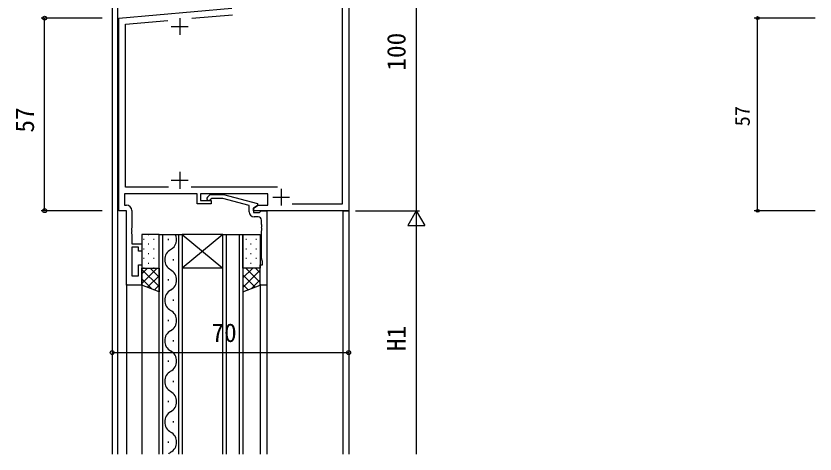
# Model space of a CAD drawing. Units: millimetres, scale not verified. Extents: x -793 to 793, y -564 to 564.
# Drawn here: x -384.6 to -148, y -297.7 to -168.1 of the extents above; entities that cross this region are included whole.
import ezdxf
from ezdxf.enums import TextEntityAlignment as Align

# ---------------------------------------------------------------- set-up
doc = ezdxf.new("R2010")
doc.units = ezdxf.units.MM
doc.header["$LTSCALE"] = 4
for name, color, linetype in [('0-2_YKK_11', 7, 'Continuous'), ('0-3_YKK_12', 2, 'Continuous'), ('0-4_YKK_13', 4, 'Continuous'), ('0-6_YKK_D', 6, 'Continuous')]:
    doc.layers.add(name, color=color, linetype=linetype)
doc.styles.add('ＭＳ ゴシック', font='')
doc.styles.get('ＭＳ ゴシック').set_extended_font_data('MS Gothic')

msp = doc.modelspace()

# ---------------------------------------------------------------- linework, layer by layer
at = {"layer": '0-2_YKK_11'}
for p, q in [((-332.511, -168.759), (-320.444, -167.703)), ((-336.084, -168.709), (-336.084, -173.709)), ((-338.584, -171.209), (-333.584, -171.209)), ((-336.084, -214.209), (-336.084, -219.209)), ((-338.584, -216.709), (-333.584, -216.709)), ((-307.146, -218.779), (-332.733, -218.779)), ((-306.084, -219.209), (-306.084, -224.209)), ((-308.584, -221.709), (-303.584, -221.709)), ((-312.914, -227.509), (-314.084, -227.509))]:
    msp.add_line(p, q, dxfattribs=at)
for points in [[(-286.084, -125.709), (-286.084, -225.709), (-314.284, -225.709), (-314.284, -224.909), (-312.846, -224.079), (-309.984, -224.079), (-309.984, -220.709), (-329.984, -220.709), (-329.984, -222.709), (-326.784, -222.709), (-326.784, -223.709), (-330.984, -223.709), (-330.984, -220.709), (-352.454, -220.709), (-352.454, -224.079), (-351.854, -224.079)], [(-299.854, -151.839), (-299.854, -145.839), (-288.014, -145.839), (-288.014, -223.779), (-302.844, -223.779)], [(-350.254, -225.679), (-350.254, -230.751), (-350.374, -230.934), (-350.374, -231.484), (-350.254, -231.667), (-350.254, -231.751), (-350.374, -231.934), (-350.374, -232.484), (-350.254, -232.667), (-350.254, -235.509), (-347.284, -235.509), (-347.284, -237.709), (-348.284, -237.709), (-348.284, -236.509), (-350.254, -236.509), (-350.254, -245.009), (-348.284, -245.009), (-348.284, -241.709), (-347.284, -241.709), (-347.284, -247.709), (-351.884, -247.709), (-351.884, -225.709), (-354.084, -225.709), (-354.084, -168.709), (-320.66, -165.785)], [(-339.434, -218.779), (-352.154, -218.779), (-352.154, -170.478), (-339.579, -169.377)], [(-327.908, -221.685), (-327.132, -220.909), (-323.187, -220.909), (-313.084, -223.616), (-313.084, -224.216), (-314.284, -224.909), (-314.284, -226.209), (-312.484, -226.209), (-312.284, -226.009), (-311.984, -225.709), (-310.284, -225.709)], [(-315.584, -226.009), (-315.584, -224.189), (-323.345, -222.109), (-326.635, -222.109), (-327.06, -222.533)], [(-310.284, -225.709), (-310.284, -247.709), (-312.284, -247.709), (-312.284, -241.709), (-311.584, -241.709), (-311.584, -240.709), (-311.914, -239.802), (-311.914, -231.667), (-311.794, -231.484), (-311.794, -230.934), (-311.914, -230.751), (-311.914, -230.667), (-311.794, -230.484), (-311.794, -229.934), (-311.914, -229.751), (-311.914, -228.509)]]:
    msp.add_lwpolyline(points, dxfattribs=at)
for centre, radius, start, end in [((-327.484, -222.109), 0.6, 134.99999, 315.00001), ((-351.854, -225.679), 1.6, 0.00001, 89.99999), ((-314.084, -226.009), 1.5, 180.00001, 269.99999), ((-312.914, -228.509), 1, 0.00001, 89.99999)]:
    msp.add_arc(centre, radius, start, end, dxfattribs=at)
at = {"layer": '0-3_YKK_12'}
for p, q in [((-356.084, -40.709), (-356.084, -297.709)), ((-286.084, -40.709), (-286.084, -297.709)), ((-354.454, -297.709), (-354.454, -157.191)), ((-287.784, -225.709), (-310.584, -225.709)), ((-287.714, -297.709), (-287.714, -225.709)), ((-287.714, -225.709), (-286.084, -225.709)), ((-341.184, -232.709), (-341.184, -297.709)), ((-339.544, -234.009), (-339.544, -234.409)), ((-336.384, -297.709), (-336.384, -232.709)), ((-335.384, -232.709), (-335.384, -297.709)), ((-323.384, -232.709), (-335.384, -232.709)), ((-323.384, -232.709), (-335.384, -242.709)), ((-335.384, -232.709), (-323.384, -242.709)), ((-322.384, -232.709), (-322.384, -297.709)), ((-318.384, -297.709), (-318.384, -232.709)), ((-317.384, -232.709), (-317.384, -297.709)), ((-338.024, -240.009), (-338.024, -240.409)), ((-323.384, -242.709), (-335.384, -242.709)), ((-339.544, -246.009), (-339.544, -246.409)), ((-351.884, -247.409), (-351.884, -297.709)), ((-347.284, -247.709), (-347.284, -297.709)), ((-312.284, -247.409), (-312.284, -297.709)), ((-310.284, -247.409), (-310.284, -297.709)), ((-338.024, -252.009), (-338.024, -252.409)), ((-339.544, -258.009), (-339.544, -258.409)), ((-338.024, -264.009), (-338.024, -264.409)), ((-339.544, -270.009), (-339.544, -270.409)), ((-338.024, -276.009), (-338.024, -276.409)), ((-339.544, -282.009), (-339.544, -282.409)), ((-339.544, -282.009), (-339.544, -282.409)), ((-338.024, -288.009), (-338.024, -288.409)), ((-339.544, -294.009), (-339.544, -294.409))]:
    msp.add_line(p, q, dxfattribs=at)
for points in [[(-342.184, -297.709), (-342.184, -232.709), (-335.384, -232.709)], [(-323.384, -297.709), (-323.384, -232.709), (-317.384, -232.709)]]:
    msp.add_lwpolyline(points, dxfattribs=at)
for centre, start, end in [((-340.461, -234.209), 299.20254, 25.87761), ((-337.107, -240.209), 119.20254, 240.79746), ((-340.461, -246.209), 299.20254, 60.79746), ((-337.107, -252.209), 119.20254, 240.79746), ((-340.461, -258.209), 299.20254, 60.79746), ((-337.107, -264.209), 119.20254, 240.79746), ((-340.461, -270.209), 299.20254, 60.79746), ((-337.107, -276.209), 119.20254, 240.79746), ((-340.461, -282.209), 299.20254, 60.79746), ((-337.107, -288.209), 119.20254, 240.79746), ((-340.461, -294.209), 299.20254, 60.79746), ((-337.107, -300.209), 119.20254, 133.3306)]:
    msp.add_arc(centre, 3.437, start, end, dxfattribs=at)
at = {"layer": '0-4_YKK_13'}
for p, q in [((-346.864, -234.129), (-346.664, -234.129)), ((-345.449, -232.714), (-345.249, -232.714)), ((-343.834, -234.129), (-343.634, -234.129)), ((-342.419, -232.714), (-342.219, -232.714)), ((-316.564, -234.129), (-316.364, -234.129)), ((-315.149, -232.714), (-314.949, -232.714)), ((-313.534, -234.129), (-313.334, -234.129)), ((-345.449, -235.544), (-345.249, -235.544)), ((-342.419, -235.544), (-342.219, -235.544)), ((-315.149, -235.544), (-314.949, -235.544)), ((-346.864, -236.959), (-346.664, -236.959)), ((-345.449, -238.374), (-345.249, -238.374)), ((-343.834, -236.959), (-343.634, -236.959)), ((-342.419, -238.374), (-342.219, -238.374)), ((-316.564, -236.959), (-316.364, -236.959)), ((-315.149, -238.374), (-314.949, -238.374)), ((-313.534, -236.959), (-313.334, -236.959)), ((-346.864, -239.789), (-346.664, -239.789)), ((-345.449, -241.204), (-345.249, -241.204)), ((-343.834, -239.789), (-343.634, -239.789)), ((-342.419, -241.204), (-342.219, -241.204)), ((-316.564, -239.789), (-316.364, -239.789)), ((-315.149, -241.204), (-314.949, -241.204)), ((-313.534, -239.789), (-313.334, -239.789)), ((-342.764, -242.709), (-347.284, -247.229)), ((-345.592, -242.709), (-347.284, -244.401)), ((-347.284, -243.077), (-342.184, -248.177)), ((-346.864, -242.619), (-346.664, -242.619)), ((-344.824, -242.709), (-342.184, -245.349)), ((-343.834, -242.619), (-343.634, -242.619)), ((-314.479, -242.709), (-317.384, -245.613)), ((-317.308, -242.709), (-317.384, -242.785)), ((-312.284, -243.342), (-317.384, -248.442)), ((-316.564, -242.619), (-316.364, -242.619)), ((-316.539, -242.709), (-312.284, -246.964)), ((-313.711, -242.709), (-312.284, -244.136)), ((-313.534, -242.619), (-313.334, -242.619)), ((-347.284, -245.906), (-344.317, -248.872)), ((-342.184, -244.958), (-345.597, -248.371)), ((-317.384, -244.693), (-313.781, -248.296)), ((-342.184, -247.786), (-343.565, -249.167)), ((-317.384, -247.521), (-315.812, -249.093)), ((-312.284, -246.17), (-314.815, -248.702))]:
    msp.add_line(p, q, dxfattribs=at)
for points in [[(-347.284, -242.709), (-342.184, -242.709), (-342.184, -232.709), (-347.284, -232.709)], [(-312.284, -242.709), (-317.384, -242.709), (-317.384, -232.709), (-312.284, -232.709)], [(-342.184, -242.709), (-342.184, -249.709), (-347.284, -247.709), (-347.284, -242.709)], [(-317.384, -242.709), (-317.384, -249.709), (-312.284, -247.709), (-312.284, -242.709)]]:
    msp.add_lwpolyline(points, close=True, dxfattribs=at)
at = {"layer": '0-6_YKK_D'}
for p, q in [((-266.084, -125.709), (-266.084, -225.709)), ((-359.084, -168.709), (-377.084, -168.709)), ((-376.084, -225.709), (-376.084, -168.709)), ((-148.022, -168.709), (-166.022, -168.709)), ((-165.022, -225.709), (-165.022, -168.709)), ((-359.084, -225.709), (-377.084, -225.709)), ((-284.084, -225.709), (-265.084, -225.709)), ((-283.084, -225.709), (-265.084, -225.709)), ((-266.084, -225.709), (-268.584, -230.039)), ((-266.084, -225.709), (-263.584, -230.039)), ((-266.084, -225.709), (-266.084, -234.369)), ((-148.022, -225.709), (-166.022, -225.709)), ((-268.584, -230.039), (-263.584, -230.039)), ((-266.084, -230.709), (-266.084, -297.709)), ((-356.084, -250.709), (-356.084, -268.709)), ((-286.084, -250.709), (-286.084, -268.709)), ((-356.084, -267.709), (-286.084, -267.709))]:
    msp.add_line(p, q, dxfattribs=at)
for centre, radius in [((-376.084, -168.709), 0.562), ((-165.022, -168.709), 0.425), ((-376.084, -225.709), 0.562), ((-165.022, -225.709), 0.425), ((-356.084, -267.709), 0.562), ((-286.084, -267.709), 0.562)]:
    msp.add_circle(centre, radius, dxfattribs=at)

# ---------------------------------------------------------------- texts
at = {"layer": '0-6_YKK_D', "style": 'ＭＳ ゴシック'}
for s, height, p in [('100', 5.499, (-267.584, -184.274)), ('57', 5.499, (-377.584, -202.6)), ('57', 4.399, (-166.022, -200.729)), ('H1', 5.499, (-267.584, -267.291))]:
    msp.add_text(s, height=height, rotation=90, dxfattribs=at).set_placement(p, align=Align.BOTTOM_LEFT)
msp.add_text('70', height=5.499, dxfattribs=at).set_placement((-326.709, -266.209), align=Align.BOTTOM_LEFT)

doc.saveas('drawing.dxf')
